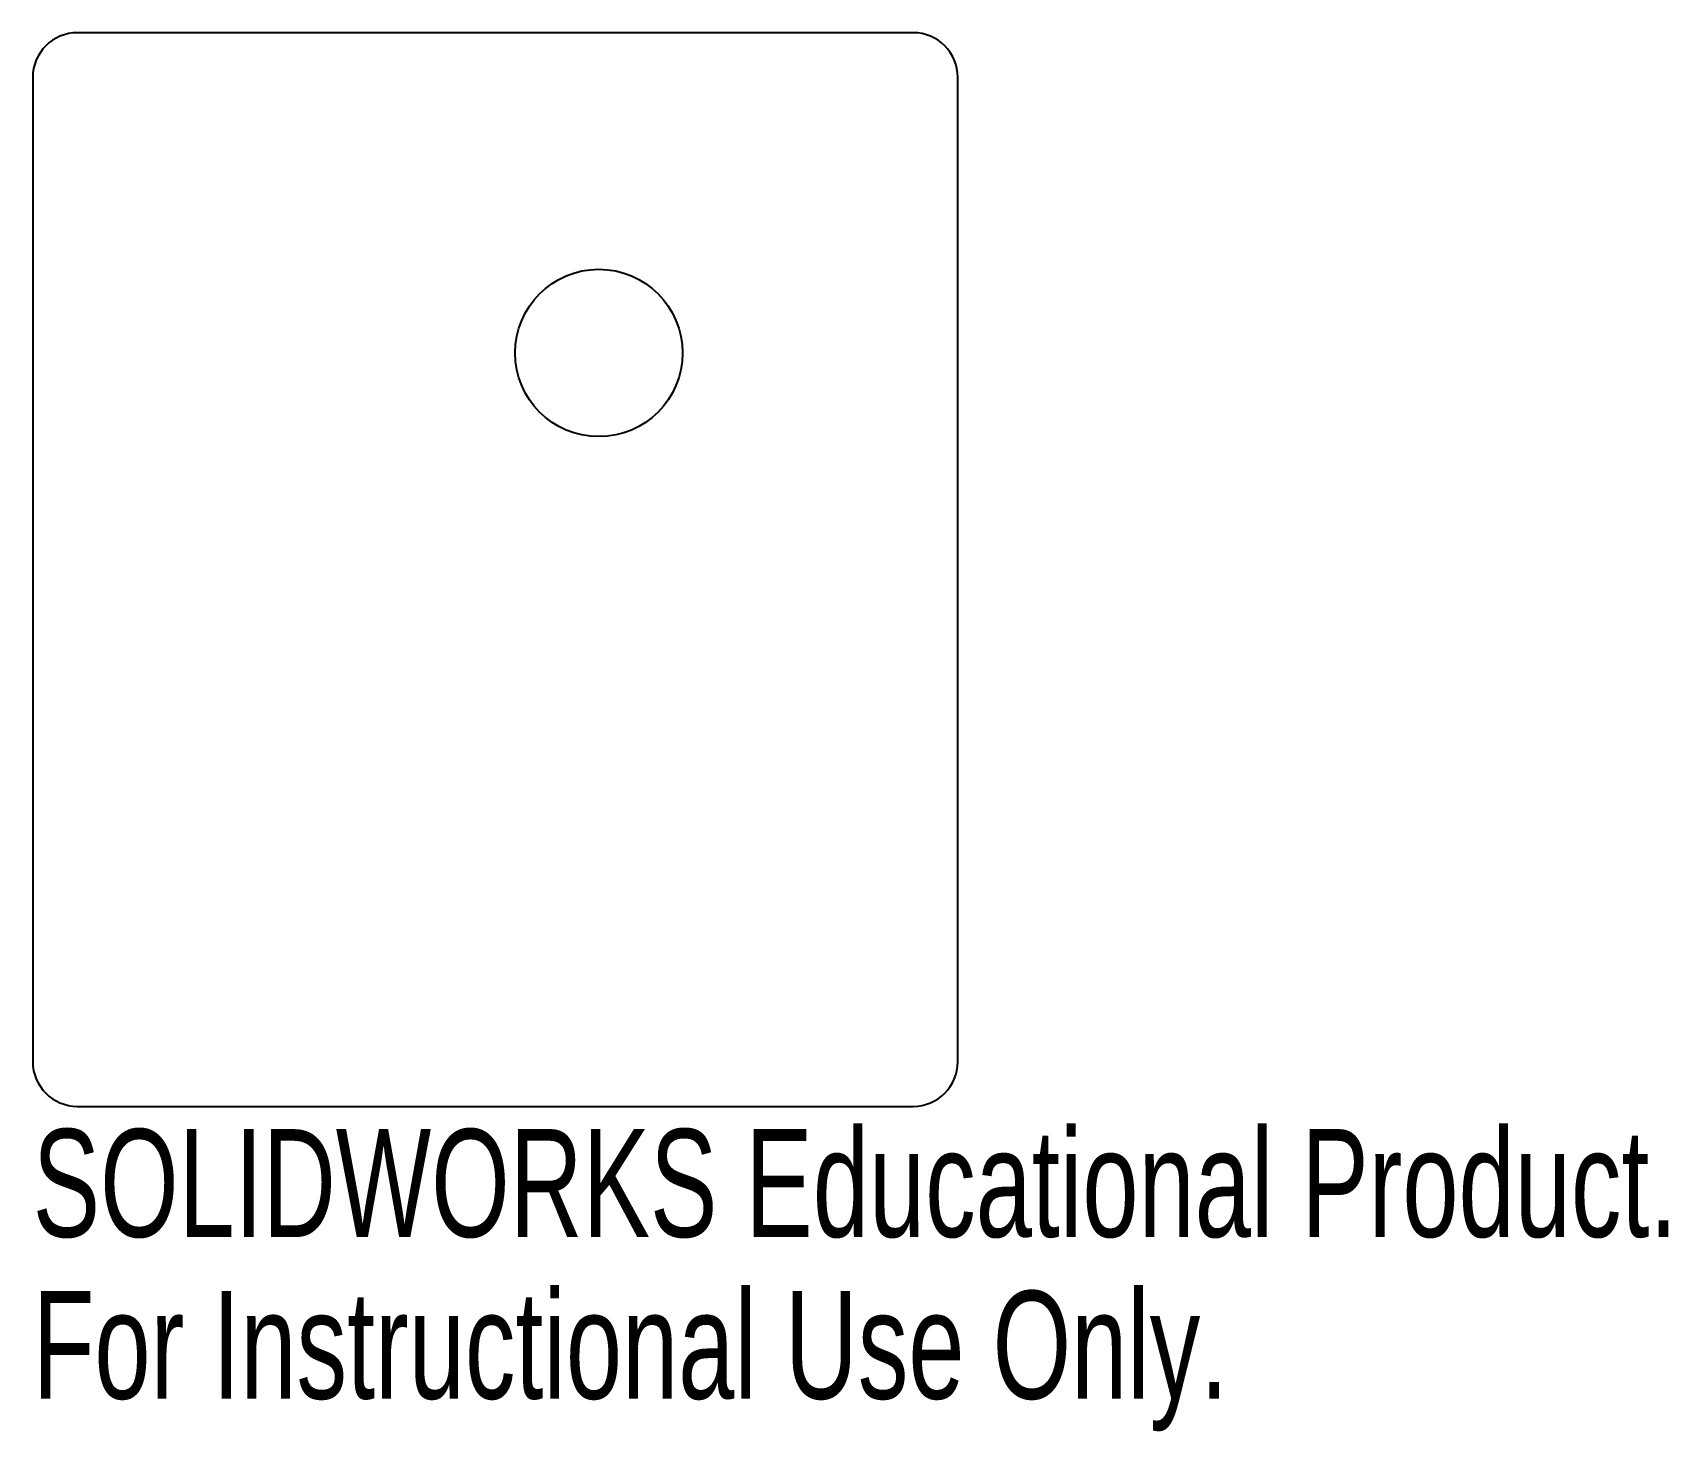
# Model space of a CAD drawing. Header units: millimetres. Extents: x 0 to 73.3, y -14.6 to 48.1.
import ezdxf

# ---------------------------------------------------------------- set-up
doc = ezdxf.new("R2010")
doc.units = ezdxf.units.MM
doc.styles.add('SLDTEXTSTYLE0', font='TXT', dxfattribs={"width": 0.7})

msp = doc.modelspace()

# ---------------------------------------------------------------- linework, layer by layer
at = {"color": 7, "linetype": 'Continuous', "lineweight": 25}
for p, q in [((39.44, 48.11), (2, 48.11)), ((0, 46.11), (0, 2)), ((41.44, 2), (41.44, 46.11)), ((2, 0), (39.44, 0))]:
    msp.add_line(p, q, dxfattribs=at)
msp.add_circle((25.36, 33.76), 3.75, dxfattribs=at)
for centre, start, end in [((2, 46.11), 90, 180), ((39.44, 46.11), 0, 90), ((2, 2), 180, 270), ((39.44, 2), 270, 0)]:
    msp.add_arc(centre, 2, start, end, dxfattribs=at)

# ---------------------------------------------------------------- texts
at = {"color": 7, "linetype": 'Continuous', "char_height": 4.83362, "attachment_point": 1, "style": 'SLDTEXTSTYLE0'}
for s, insert in [('SOLIDWORKS Educational Product.', (0, -1.02)), ('For Instructional Use Only.', (0, -8.27))]:
    msp.add_mtext(s, dxfattribs=dict(at, insert=insert))

doc.saveas('drawing.dxf')
